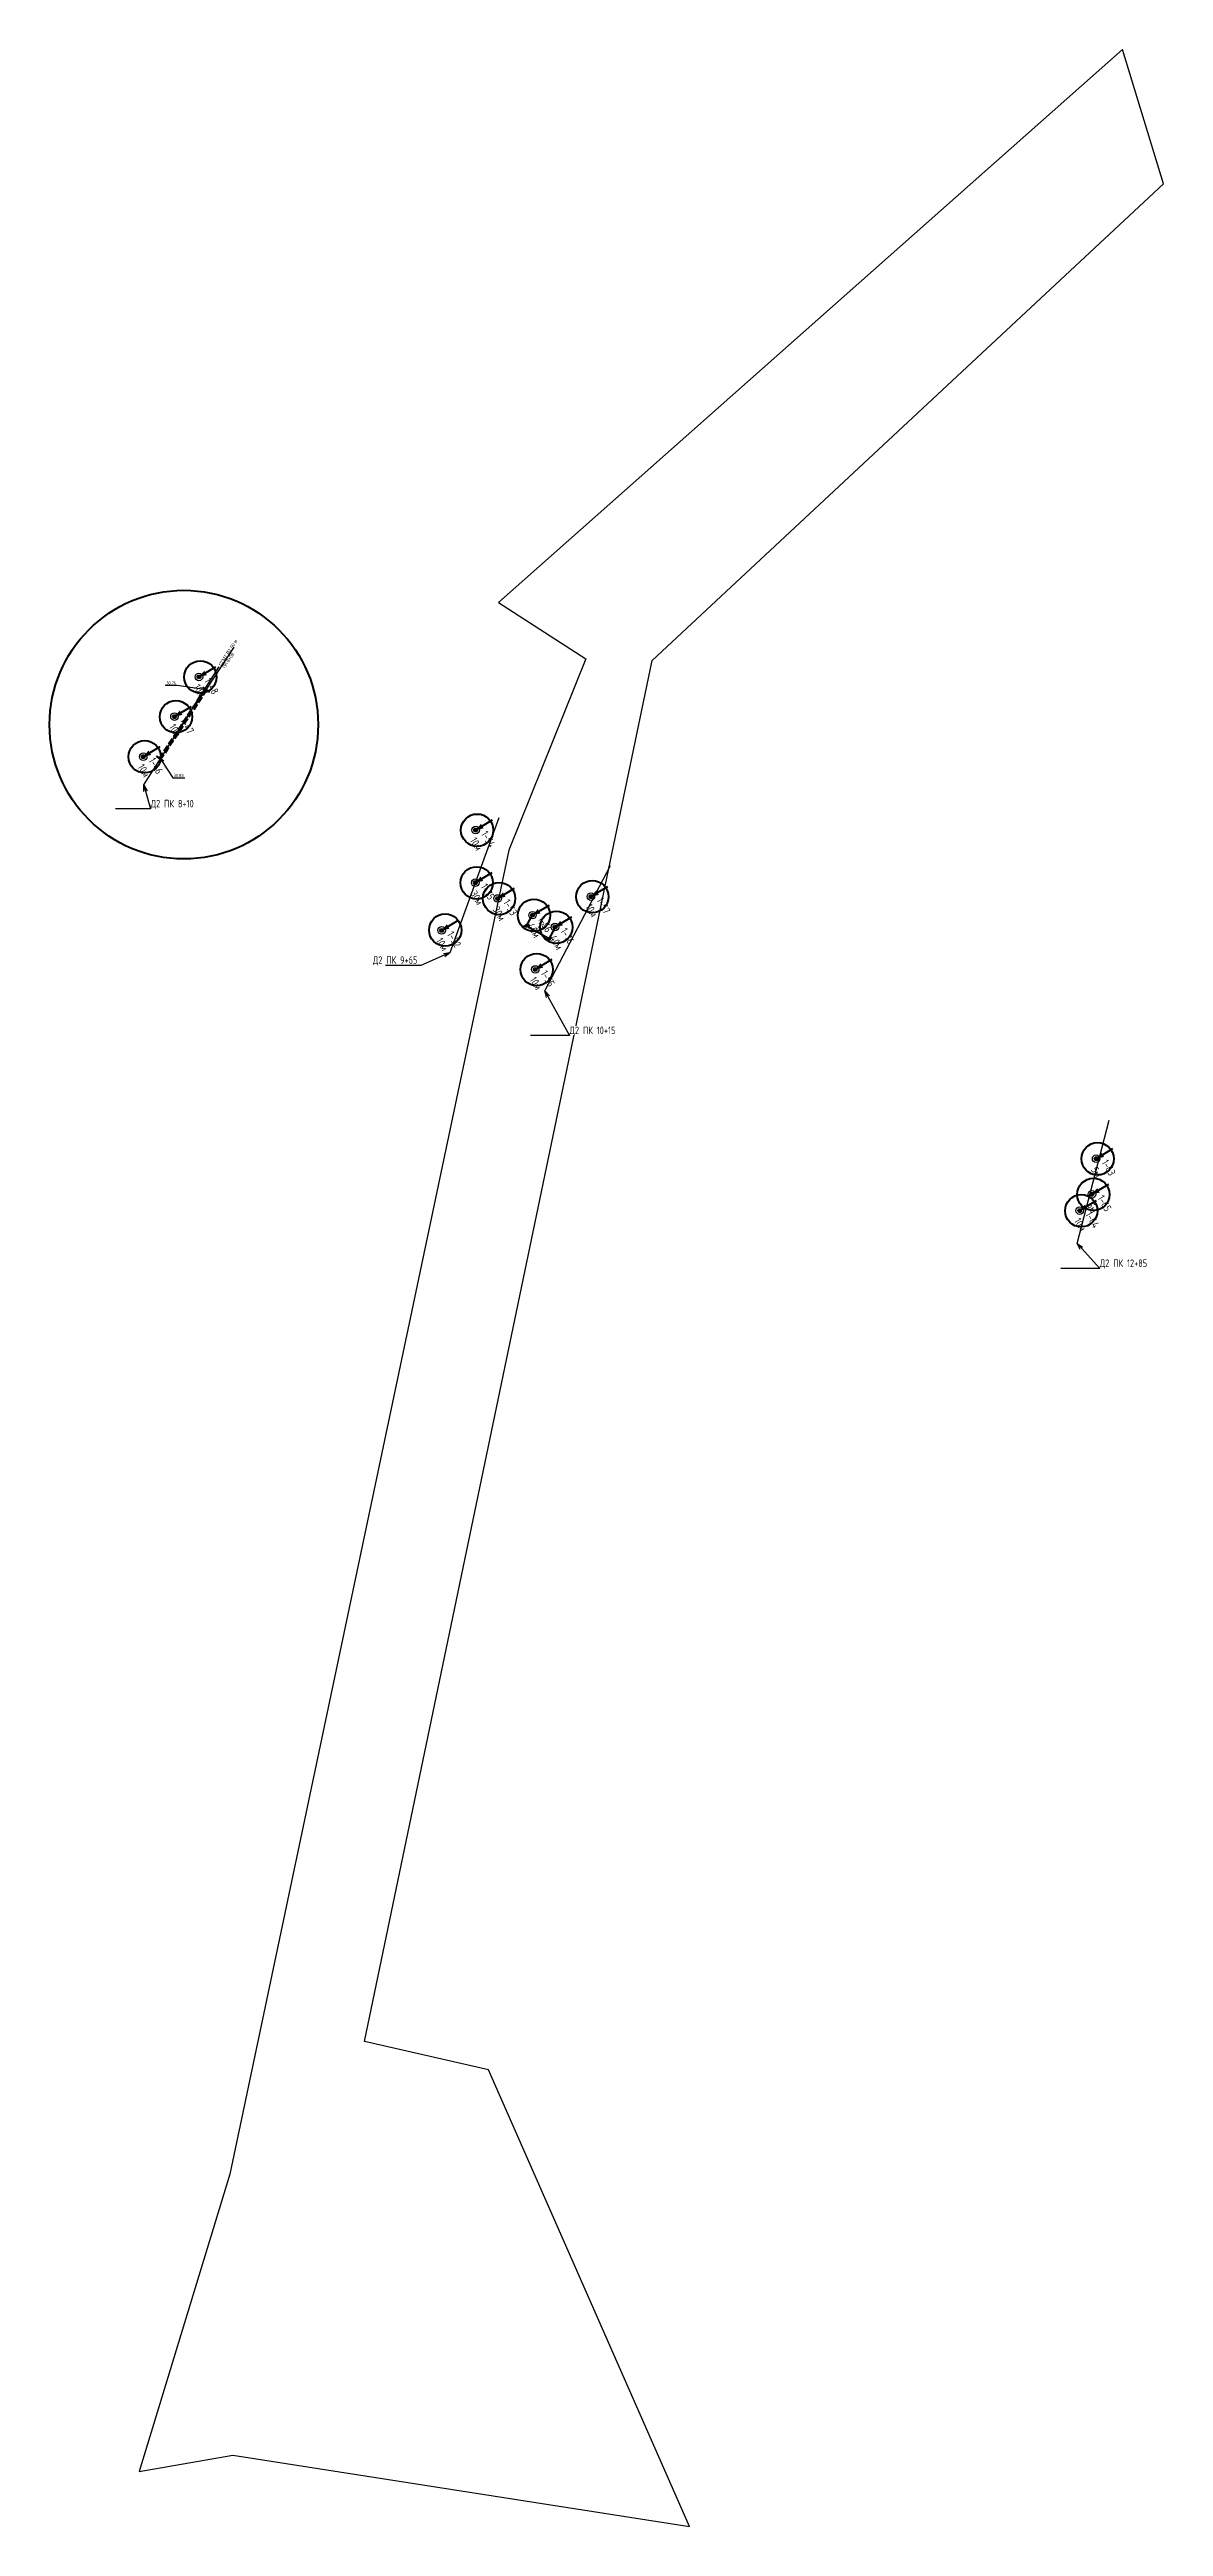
# Model space of a CAD drawing. Header units: metres. Extents: x 1267698 to 1279776, y 339473 to 349577.
# Drawn here: x 1269315 to 1269832, y 342142 to 343291 of the extents above; entities that cross this region are included whole.
import ezdxf
from ezdxf import colors
from ezdxf.entities.mleader import LeaderData, LeaderLine
from ezdxf.enums import TextEntityAlignment as Align
from ezdxf.math import Vec2, Vec3

# ---------------------------------------------------------------- set-up
doc = ezdxf.new("R2010")
doc.units = ezdxf.units.M
doc.header["$PDMODE"] = 1
doc.header["$PDSIZE"] = 100
doc.linetypes.add('Труба', pattern=[4, 3, -1])
doc.linetypes.add('ШтрихпунктирУтолщ', pattern=[12, 8, -2, 0, -2])
doc.layers.get('Defpoints').update_dxf_attribs({"lineweight": 15})
for name, color, linetype, lineweight in [('_ИГЕОЛ поперечники ОХ', 3, 'Continuous', 30), ('_ИГЕОЛ_намеченные скважины_П', 6, 'Continuous', 100), ('Водопропускные Трубы_ОХ_Выноска', 7, 'Continuous', 30), ('ВодопропускныеТрубы_ОХ', 160, 'Труба', 50)]:
    doc.layers.add(name, color=color, linetype=linetype, lineweight=lineweight)
doc.layers.add('_ИГЕОЛ Пробуренные ТСЗ+', color=250, linetype='Continuous', lineweight=100, plot=False)
doc.layers.add('рамки для схемы', color=1, linetype='Continuous', lineweight=80, plot=False)
doc.layers.add('_Скважины', color=5, linetype='Continuous')
doc.layers.add('_Точки опытных наблюдений', color=4, linetype='Continuous')
doc.styles.add('RS', font='romans.shx', dxfattribs={"width": 0.64})
doc.styles.add('TITLE', font='arial.ttf', dxfattribs={"width": 0.8})
doc.styles.add('VNIPISIMPLEXCUR', font='simplex.shx', dxfattribs={"width": 0.8, "oblique": 15})
doc.styles.add('ГОСТ 2.304', font='CS_Gost2304.shx')
doc.dimstyles.new('LIN', dxfattribs={"dimtxt": 3.5, "dimasz": 2, "dimexe": 1, "dimexo": 0, "dimgap": 1, "dimtad": 1, "dimdec": 1, "dimrnd": 1, "dimzin": 9, "dimdsep": 46, "dimtxsty": 'RS', "dimblk1": 'OBLIQUE', "dimblk2": 'OBLIQUE', "dimsah": 1, "dimcen": 2, "dimdle": 1, "dimclrd": 256, "dimclre": 256, "dimclrt": 7, "dimazin": 2, "dimtfac": 2.5, "dimtdec": 1, "dimtmove": 0, "dimatfit": 3, "dimfxl": 1, "dimtolj": 1, "dimtzin": 12, "dimlwd": -1, "dimlwe": -1, "dimarcsym": 0})

# ---------------------------------------------------------------- blocks, each defined once
blk = doc.blocks.new('ИИ25001')
at = {"linetype": 'Continuous', "lineweight": 25}
h = blk.add_hatch(color=0, dxfattribs=at)
edge = h.paths.add_edge_path()
edge.add_arc((0, 0), 0.5, 359.64, 719.64)
at = {"layer": '_Точки опытных наблюдений', "linetype": 'Continuous', "lineweight": 70}
h = blk.add_hatch(color=5, dxfattribs=at)
h.dxf.hatch_style = 1
h.paths.add_polyline_path([(-0.03, 2.04), (-0.71, 2.03), (0, 0)])
h.paths.add_polyline_path([(0.65, 2.05), (-0.03, 2.04), (0, 0)])
at = {"color": 0, "linetype": 'Continuous', "lineweight": 25}
for radius in [1, 0.5]:
    blk.add_circle((0, 0), radius, dxfattribs=at)
at = {"layer": '_Точки опытных наблюдений', "color": 5, "linetype": 'Continuous', "lineweight": 70}
blk.add_line((-0.07, 5.1), (0, 0), dxfattribs=at)
at = {"color": 253, "linetype": 'Continuous', "style": 'VNIPISIMPLEXCUR', "oblique": 15, "width": 0.8, "flags": 1}
for tag, p in [('DATE', (-2.5, -0.8)), ('NOTE2', (-2.5, -5.6)), ('NOTE1', (-2.5, -3.2))]:
    blk.add_attdef(tag, text='', height=1.6, dxfattribs=at).set_placement(p, align=Align.RIGHT)
at = {"layer": '_Скважины', "color": 0, "linetype": 'Continuous', "lineweight": 50, "transparency": 33554687, "style": 'RS', "width": 0.64}
blk.add_attdef('NUMBER_001', (1.02, 0.7), '', height=2, dxfattribs=at)
at = {"layer": '_Скважины', "color": 0, "linetype": 'Continuous', "lineweight": 100, "style": 'VNIPISIMPLEXCUR', "oblique": 15, "width": 0.8}
for tag, p in [('TFS', (19.08, -1)), ('EGWL', (38.32, 0.7)), ('STS', (2, -5.2)), ('FS', (14.22, -2.7)), ('AGWL', (36.59, -2.7))]:
    blk.add_attdef(tag, p, '', height=2, dxfattribs=at)
at = {"layer": '_Скважины', "color": 0, "linetype": 'Continuous', "lineweight": 50, "style": 'RS', "width": 0.64}
blk.add_attdef('HEIGHT_001', (1.02, -2.7), '', height=2, dxfattribs=at)
blk = doc.blocks.new('_Oblique')
at = {"color": 0, "linetype": 'ByBlock', "lineweight": -2}
blk.add_line((-0.5, -0.5), (0.5, 0.5), dxfattribs=at)
blk = doc.blocks.new('*D36')
at = {"layer": 'Defpoints', "color": 0, "lineweight": 50, "transparency": 16777216}
for p in [(1269539, 342889.7), (1269549.5, 342883.8), (1269546.8, 342879)]:
    blk.add_point(p, dxfattribs=at)
at = {"layer": 'рамки для схемы', "transparency": 16777216}
for p, q in [((1269535.5, 342885.3), (1269547.7, 342878.5)), ((1269539, 342889.7), (1269535.8, 342884)), ((1269549.5, 342883.8), (1269546.4, 342878.1))]:
    blk.add_line(p, q, dxfattribs=at)
at = {"layer": 'рамки для схемы', "transparency": 16777216, "xscale": 2, "yscale": 2, "zscale": 2}
for p, rotation in [((1269536.3, 342884.9), 150.7813885031709), ((1269546.8, 342879), 330.7813885031709)]:
    blk.add_blockref('_Oblique', p, dxfattribs=dict(at, rotation=rotation))
at = {"layer": 'рамки для схемы', "color": 7, "lineweight": 50, "transparency": 16777216, "insert": (1269542.9, 342884.3), "char_height": 3.5, "attachment_point": 5, "rotation": 330.7814, "style": 'RS'}
blk.add_mtext('\\A1;12', dxfattribs=at)
blk = doc.blocks.new('_Open30')
at = {"color": 0, "linetype": 'ByBlock', "lineweight": -2}
for p, q in [((-1, 0.267949), (0, 0)), ((0, 0), (-1, -0.267949)), ((0, 0), (-1, 0))]:
    blk.add_line(p, q, dxfattribs=at)
blk = doc.blocks.new('*U92')
at = {"linetype": 'Труба'}
blk.add_lwpolyline([(-35.5, -2), (-35.5, -0.5), (-35.5, 0.5), (-35.5, 2), (-35.5, 0.5), (3, 0.5), (3, 2), (3, 0.5), (3, -0.5), (3, -2), (3, -0.5), (-35.5, -0.5)], dxfattribs=at)
at = {"color": 7, "linetype": 'ШтрихпунктирУтолщ', "lineweight": 9}
blk.add_lwpolyline([(-35.5, 0), (3, 0)], dxfattribs=at)
blk = doc.blocks.new('_None')
blk = doc.blocks.new('выноска')
at = {"ltscale": 100}
for p, q in [((0.5, -0.5), (-0.5, 0.5)), ((-0.5, -0.5), (0.5, 0.5))]:
    blk.add_line(p, q, dxfattribs=at)
blk = doc.blocks.new('2024-01-13-трубы')
at = {"layer": 'ВодопропускныеТрубы_ОХ', "rotation": 236.3684262190309}
blk.add_blockref('*U92', (1269368, 342964.8), dxfattribs=at)
ml = blk.add_multileader_mtext('Standard')
ml.set_content('30.88', color=256, style='ГОСТ 2.304')
ml.set_leader_properties()
ml.set_arrow_properties(name='выноска')
ml.build(insert=Vec2(0, 0))
ml.multileader.update_dxf_attribs({"text_left_attachment_type": 5, "text_right_attachment_type": 5, "dogleg_length": 0.36, "arrow_head_size": 1})
ctx = ml.context
ctx.base_point, ctx.char_height, ctx.arrow_head_size, ctx.landing_gap_size, ctx.plane_origin = Vec3(1269372.6, 342954.4), 1.5, 1, 0.1, Vec3(-2.7, -4.1)
ctx.left_attachment, ctx.right_attachment = 5, 5
notes = []
notes.append((ctx, [(0, (1, 1, 0), (1269372.3, 342953.5), (1, 0), 0.36, [(0, [(1269366.4, 342962.3)], 0, [])])]))
ctx.mtext.insert = Vec3(1269372.7, 342955.3)
for ctx, leaders in notes:
    for number, flags, end, landing, length, lines in leaders:
        leader = LeaderData()
        leader.index, (leader.has_last_leader_line, leader.has_dogleg_vector, leader.attachment_direction) = number, flags
        leader.last_leader_point, leader.dogleg_vector, leader.dogleg_length = Vec3(end), Vec3(landing), length
        for number, points, colour, breaks in lines:
            line = LeaderLine()
            line.index, line.vertices, line.color, line.breaks = number, Vec3.list(points), colors.encode_raw_color(colour), breaks
            leader.lines.append(line)
        ctx.leaders.append(leader)
at = {"layer": 'Водопропускные Трубы_ОХ_Выноска'}
ml = blk.add_multileader_mtext('Standard', dxfattribs=at)
ml.set_content('СГМТ %%c1.50 м\\PПК 8+08', color=256, style='TITLE')
ml.set_leader_properties()
ml.set_arrow_properties(name='NONE')
ml.build(insert=Vec2(0, 0))
ml.multileader.update_dxf_attribs({"has_dogleg": 0, "text_left_attachment_type": 6, "text_right_attachment_type": 5, "dogleg_length": 0.36, "arrow_head_size": 0})
ctx = ml.context
ctx.base_point, ctx.char_height, ctx.arrow_head_size, ctx.landing_gap_size, ctx.plane_origin, ctx.plane_x_axis, ctx.plane_y_axis = Vec3(1269394.9, 343005.1), 1.5, 0, 0, Vec3(1269374.7, 343036.1), Vec3(0.553075, 0.833131), Vec3(-0.833131, 0.553075)
ctx.left_attachment, ctx.right_attachment = 6, 5
notes = []
notes.append((ctx, [(0, (1, 1, 0), (1269394.7, 343004.8), (0.553075, 0.833131), 0.36, [(0, [(1269387.7, 342994.3)], 0, [])])]))
ctx.mtext.insert, ctx.mtext.text_direction, ctx.mtext.rotation, ctx.mtext.line_spacing_factor, ctx.mtext.flow_direction = Vec3(1269393.4, 343006.1), Vec3(0.553075, 0.833131), 0.984745, 0.85, 5
ctx.mtext.has_bg_fill, ctx.mtext.bg_color, ctx.mtext.bg_scale_factor, ctx.mtext.bg_transparency, ctx.mtext.use_window_bg_color = 1, -1027028792, 1.5, 0, 1
for ctx, leaders in notes:
    for number, flags, end, landing, length, lines in leaders:
        leader = LeaderData()
        leader.index, (leader.has_last_leader_line, leader.has_dogleg_vector, leader.attachment_direction) = number, flags
        leader.last_leader_point, leader.dogleg_vector, leader.dogleg_length = Vec3(end), Vec3(landing), length
        for number, points, colour, breaks in lines:
            line = LeaderLine()
            line.index, line.vertices, line.color, line.breaks = number, Vec3.list(points), colors.encode_raw_color(colour), breaks
            leader.lines.append(line)
        ctx.leaders.append(leader)
at = {"color": 5, "lineweight": 200}
blk.add_circle((1269377.4, 342978.1), 62.3, dxfattribs=at)
ml = blk.add_multileader_mtext('Standard')
ml.set_content('30.76', color=256, style='ГОСТ 2.304')
ml.set_leader_properties()
ml.set_arrow_properties(name='выноска')
ml.build(insert=Vec2(0, 0))
ml.multileader.update_dxf_attribs({"text_left_attachment_type": 5, "text_right_attachment_type": 5, "dogleg_length": 0.36, "arrow_head_size": 1})
ctx = ml.context
ctx.base_point, ctx.char_height, ctx.arrow_head_size, ctx.landing_gap_size, ctx.plane_origin, ctx.plane_x_axis, ctx.plane_y_axis = Vec3(1269369.2, 342997.2), 1.5, 1, 0.1, Vec3(298.2, -1120.8), Vec3(1, 0.000879), Vec3(-0.000879, 1)
ctx.left_attachment, ctx.right_attachment, ctx.text_align_type = 5, 5, 2
notes = []
notes.append((ctx, [(0, (1, 1, 0), (1269374.3, 342996.3), (-1, -0.000879), 0.36, [(0, [(1269387.7, 342994.3)], 0, [])])]))
ctx.mtext.insert, ctx.mtext.text_direction, ctx.mtext.rotation, ctx.mtext.alignment = Vec3(1269373.8, 342998.2), Vec3(1, 0.000879), 0.000879, 3
for ctx, leaders in notes:
    for number, flags, end, landing, length, lines in leaders:
        leader = LeaderData()
        leader.index, (leader.has_last_leader_line, leader.has_dogleg_vector, leader.attachment_direction) = number, flags
        leader.last_leader_point, leader.dogleg_vector, leader.dogleg_length = Vec3(end), Vec3(landing), length
        for number, points, colour, breaks in lines:
            line = LeaderLine()
            line.index, line.vertices, line.color, line.breaks = number, Vec3.list(points), colors.encode_raw_color(colour), breaks
            leader.lines.append(line)
        ctx.leaders.append(leader)

msp = doc.modelspace()

# ---------------------------------------------------------------- linework, layer by layer
at = {"layer": '_ИГЕОЛ Пробуренные ТСЗ+'}
for centre in [(1269385.08, 343000.2), (1269373.73, 342981.76), (1269513.44, 342929.16), (1269513.24, 342904.73), (1269566.88, 342898.29), (1269523.66, 342897.43), (1269539.8, 342889.68), (1269550.21, 342884.14), (1269801.24, 342776.73), (1269799.3, 342760.22), (1269793.65, 342752.64)]:
    msp.add_circle(centre, 7.5, dxfattribs=at)
at = {"layer": '_ИГЕОЛ_намеченные скважины_П', "color": 1, "lineweight": 30}
msp.add_lwpolyline([(1269461.16, 342367.38), (1269594.61, 343007.82), (1269831.8, 343228.94), (1269812.86, 343291.22), (1269523.37, 343034.77), (1269563.93, 343008.6), (1269528.12, 342919.92), (1269398.7, 342305.79), (1269356.62, 342167.96), (1269400.14, 342175.51), (1269612, 342142.42), (1269518.7, 342354.26), (1269461.16, 342367.38)], dxfattribs=at)

# ---------------------------------------------------------------- block references
at = {"layer": '_Скважины'}
ref = msp.add_blockref('ИИ25001', (1269384.4, 343000.25), dxfattribs=dict(at, xscale=1.75, yscale=1.75, zscale=2, rotation=299.9999999999999))
ref.add_attrib('NUMBER_001', '1-48', (1269386.81, 342998.53), dxfattribs={"color": 0, "linetype": 'Continuous', "lineweight": 50, "transparency": 33554687, "height": 3.5, "rotation": 300, "style": 'RS', "width": 0.8})
ref.add_attrib('HEIGHT_001', '10м', (1269381.66, 342995.55), dxfattribs={"color": 0, "linetype": 'Continuous', "lineweight": 50, "height": 3.5, "rotation": 300, "style": 'RS', "width": 0.8})
ref = msp.add_blockref('ИИ25001', (1269373.05, 342981.81), dxfattribs=dict(at, xscale=1.75, yscale=1.75, zscale=2, rotation=299.9999999999999))
ref.add_attrib('NUMBER_001', '1-47', (1269375.47, 342980.09), dxfattribs={"color": 0, "linetype": 'Continuous', "lineweight": 50, "transparency": 33554687, "height": 3.5, "rotation": 300, "style": 'RS', "width": 0.8})
ref.add_attrib('HEIGHT_001', '10м', (1269370.31, 342977.11), dxfattribs={"color": 0, "linetype": 'Continuous', "lineweight": 50, "height": 3.5, "rotation": 300, "style": 'RS', "width": 0.8})
ref = msp.add_blockref('ИИ25001', (1269512.76, 342929.22), dxfattribs=dict(at, xscale=1.75, yscale=1.75, zscale=2, rotation=299.9999999999999))
ref.add_attrib('NUMBER_001', '1-54', (1269515.18, 342927.49), dxfattribs={"color": 0, "linetype": 'Continuous', "lineweight": 50, "transparency": 33554687, "height": 3.5, "rotation": 300, "style": 'RS', "width": 0.8})
ref.add_attrib('HEIGHT_001', '10м', (1269510.02, 342924.51), dxfattribs={"color": 0, "linetype": 'Continuous', "lineweight": 50, "height": 3.5, "rotation": 300, "style": 'RS', "width": 0.8})
ref = msp.add_blockref('ИИ25001', (1269512.59, 342904.79), dxfattribs=dict(at, xscale=1.75, yscale=1.75, zscale=2, rotation=299.9999999999999))
ref.add_attrib('NUMBER_001', '1-75', (1269515, 342903.07), dxfattribs={"color": 0, "linetype": 'Continuous', "lineweight": 50, "transparency": 33554687, "height": 3.5, "rotation": 300, "style": 'RS', "width": 0.8})
ref.add_attrib('HEIGHT_001', '30м', (1269510.05, 342899.75), dxfattribs={"color": 0, "linetype": 'Continuous', "lineweight": 50, "height": 3.5, "rotation": 300, "style": 'RS', "width": 0.8})
ref = msp.add_blockref('ИИ25001', (1269522.98, 342897.49), dxfattribs=dict(at, xscale=1.75, yscale=1.75, zscale=2, rotation=299.9999999999999))
ref.add_attrib('NUMBER_001', '1-53', (1269525.39, 342895.76), dxfattribs={"color": 0, "linetype": 'Continuous', "lineweight": 50, "transparency": 33554687, "height": 3.5, "rotation": 300, "style": 'RS', "width": 0.8})
ref.add_attrib('HEIGHT_001', '30м', (1269520.44, 342892.44), dxfattribs={"color": 0, "linetype": 'Continuous', "lineweight": 50, "height": 3.5, "rotation": 300, "style": 'RS', "width": 0.8})
ref = msp.add_blockref('ИИ25001', (1269539.13, 342889.73), dxfattribs=dict(at, xscale=1.75, yscale=1.75, zscale=2, rotation=299.9999999999999))
ref.add_attrib('NUMBER_001', '1-56', (1269541.54, 342888.01), dxfattribs={"color": 0, "linetype": 'Continuous', "lineweight": 50, "transparency": 33554687, "height": 3.5, "rotation": 300, "style": 'RS', "width": 0.8})
ref.add_attrib('HEIGHT_001', '40м', (1269536.58, 342884.69), dxfattribs={"color": 0, "linetype": 'Continuous', "lineweight": 50, "height": 3.5, "rotation": 300, "style": 'RS', "width": 0.8})
ref = msp.add_blockref('ИИ25001', (1269566.21, 342898.34), dxfattribs=dict(at, xscale=1.75, yscale=1.75, zscale=2, rotation=299.9999999999999))
ref.add_attrib('NUMBER_001', '1-57', (1269568.62, 342896.61), dxfattribs={"color": 0, "linetype": 'Continuous', "lineweight": 50, "transparency": 33554687, "height": 3.5, "rotation": 300, "style": 'RS', "width": 0.8})
ref.add_attrib('HEIGHT_001', '10м', (1269563.46, 342893.64), dxfattribs={"color": 0, "linetype": 'Continuous', "lineweight": 50, "height": 3.5, "rotation": 300, "style": 'RS', "width": 0.8})
ref = msp.add_blockref('ИИ25001', (1269549.54, 342884.2), dxfattribs=dict(at, xscale=1.75, yscale=1.75, zscale=2, rotation=299.9999999999999))
ref.add_attrib('NUMBER_001', '1-76', (1269551.95, 342882.47), dxfattribs={"color": 0, "linetype": 'Continuous', "lineweight": 50, "transparency": 33554687, "height": 3.5, "rotation": 300, "style": 'RS', "width": 0.8})
ref.add_attrib('HEIGHT_001', '40м', (1269547, 342879.15), dxfattribs={"color": 0, "linetype": 'Continuous', "lineweight": 50, "height": 3.5, "rotation": 300, "style": 'RS', "width": 0.8})
ref = msp.add_blockref('ИИ25001', (1269800.56, 342776.78), dxfattribs=dict(at, xscale=1.75, yscale=1.75, zscale=2, rotation=299.9999999999999))
ref.add_attrib('NUMBER_001', '1-63', (1269802.97, 342775.06), dxfattribs={"color": 0, "linetype": 'Continuous', "lineweight": 50, "transparency": 33554687, "height": 3.5, "rotation": 300, "style": 'RS', "width": 0.8})
ref.add_attrib('HEIGHT_001', '5м', (1269798.02, 342771.73), dxfattribs={"color": 0, "linetype": 'Continuous', "lineweight": 50, "height": 3.5, "rotation": 300, "style": 'RS', "width": 0.8})
ref = msp.add_blockref('ИИ25001', (1269798.62, 342760.28), dxfattribs=dict(at, xscale=1.75, yscale=1.75, zscale=2, rotation=299.9999999999999))
ref.add_attrib('NUMBER_001', '1-65', (1269801.03, 342758.55), dxfattribs={"color": 0, "linetype": 'Continuous', "lineweight": 50, "transparency": 33554687, "height": 3.5, "rotation": 300, "style": 'RS', "width": 0.8})
ref.add_attrib('HEIGHT_001', '5м', (1269796.08, 342755.23), dxfattribs={"color": 0, "linetype": 'Continuous', "lineweight": 50, "height": 3.5, "rotation": 300, "style": 'RS', "width": 0.8})

# ---------------------------------------------------------------- dimensions: what is measured, and where the dimension line sits
at = {"layer": 'рамки для схемы', "lineweight": 50}
dim = msp.add_aligned_dim(p1=(1269539.03, 342889.68), p2=(1269549.54, 342883.8), distance=-5.53, dimstyle='LIN', dxfattribs=at)
dim.commit()
dim.dimension.update_dxf_attribs({"geometry": '*D36', "text_midpoint": (1269542.93, 342884.32)})

# ---------------------------------------------------------------- next in the draw order: leaders
at = {"layer": '_ИГЕОЛ поперечники ОХ'}
ml = msp.add_multileader_mtext('Standard', dxfattribs=at)
ml.set_content('Д2 ПК 8+10', color=256, style='RS')
ml.set_leader_properties(color=256, linetype='Continuous', lineweight=-1)
ml.set_arrow_properties(name='OPEN30')
ml.build(insert=Vec2(0, 0))
ml.multileader.update_dxf_attribs({"has_dogleg": 0, "text_left_attachment_type": 6, "text_right_attachment_type": 6, "dogleg_length": 0, "arrow_head_size": 3})
ctx = ml.context
ctx.base_point, ctx.char_height, ctx.arrow_head_size, ctx.landing_gap_size, ctx.plane_origin, ctx.plane_x_axis, ctx.plane_y_axis = Vec3(1269362, 342939.02, 137.54), 3.5, 3, 0, Vec3(1268636.7, 342574.85, 137.54), Vec3(-0.5236274, -0.8519474), Vec3(0.8519474, -0.5236274)
ctx.left_attachment, ctx.right_attachment = 6, 6
notes = []
notes.append((ctx, [(0, (1, 1, 0), (1269362, 342939.02, 137.54), (1, 0), 0, [(0, [(1269358.82, 342950.14, 137.54)], 0, [])])]))
ctx.mtext.insert = Vec3(1269362, 342943.22, 137.54)
ctx.mtext.has_bg_fill, ctx.mtext.bg_color, ctx.mtext.bg_scale_factor, ctx.mtext.bg_transparency, ctx.mtext.use_window_bg_color = 1, -1023410175, 1.1, 0, 1
ml = msp.add_multileader_mtext('Standard', dxfattribs=at)
ml.set_content('Д2 ПК 9+65', color=256, style='RS')
ml.set_leader_properties(color=256, linetype='Continuous', lineweight=-1)
ml.set_arrow_properties(name='OPEN30')
ml.build(insert=Vec2(0, 0))
ml.multileader.update_dxf_attribs({"has_dogleg": 0, "text_left_attachment_type": 6, "text_right_attachment_type": 6, "dogleg_length": 0, "arrow_head_size": 3})
ctx = ml.context
ctx.base_point, ctx.char_height, ctx.arrow_head_size, ctx.landing_gap_size, ctx.plane_origin, ctx.plane_x_axis, ctx.plane_y_axis = Vec3(1269459.5, 342866.47, 137.54), 3.5, 3, 0, Vec3(1268879.73, 342356.29, 137.54), Vec3(-0.3266063, -0.9451605), Vec3(0.9451605, -0.3266063)
ctx.left_attachment, ctx.right_attachment = 6, 6
notes.append((ctx, [(0, (1, 1, 0), (1269487.36, 342866.47, 137.54), (-1, 0), 0, [(0, [(1269500.95, 342872.4, 137.54)], 0, [])])]))
ctx.mtext.insert = Vec3(1269465.07, 342870.67, 137.54)
ctx.mtext.has_bg_fill, ctx.mtext.bg_color, ctx.mtext.bg_scale_factor, ctx.mtext.bg_transparency, ctx.mtext.use_window_bg_color = 1, -1023410175, 1.1, 0, 1
ml = msp.add_multileader_mtext('Standard', dxfattribs=at)
ml.set_content('Д2 ПК 10+15', color=256, style='RS')
ml.set_leader_properties(color=256, linetype='Continuous', lineweight=-1)
ml.set_arrow_properties(name='OPEN30')
ml.build(insert=Vec2(0, 0))
ml.multileader.update_dxf_attribs({"has_dogleg": 0, "text_left_attachment_type": 6, "text_right_attachment_type": 6, "dogleg_length": 0, "arrow_head_size": 3})
ctx = ml.context
ctx.base_point, ctx.char_height, ctx.arrow_head_size, ctx.landing_gap_size, ctx.plane_origin, ctx.plane_x_axis, ctx.plane_y_axis = Vec3(1269556.28, 342833.86, 137.54), 3.5, 3, 0, Vec3(1268859.45, 342425.97, 137.54), Vec3(-0.4507466, -0.892652), Vec3(0.892652, -0.4507466)
ctx.left_attachment, ctx.right_attachment = 6, 6
notes.append((ctx, [(0, (1, 1, 0), (1269556.28, 342833.86, 137.54), (1, 0), 0, [(0, [(1269544.83, 342854.59, 137.54)], 0, [])])]))
ctx.mtext.insert = Vec3(1269556.28, 342838.06, 137.54)
ctx.mtext.has_bg_fill, ctx.mtext.bg_color, ctx.mtext.bg_scale_factor, ctx.mtext.bg_transparency, ctx.mtext.use_window_bg_color = 1, -1023410175, 1.1, 0, 1
ml = msp.add_multileader_mtext('Standard', dxfattribs=at)
ml.set_content('Д2 ПК 12+85', color=256, style='RS')
ml.set_leader_properties(color=256, linetype='Continuous', lineweight=-1)
ml.set_arrow_properties(name='OPEN30')
ml.build(insert=Vec2(0, 0))
ml.multileader.update_dxf_attribs({"has_dogleg": 0, "text_left_attachment_type": 6, "text_right_attachment_type": 6, "dogleg_length": 0, "arrow_head_size": 3})
ctx = ml.context
ctx.base_point, ctx.char_height, ctx.arrow_head_size, ctx.landing_gap_size, ctx.plane_origin, ctx.plane_x_axis, ctx.plane_y_axis = Vec3(1269802.25, 342725.87, 137.54), 3.5, 3, 0, Vec3(1269224.4, 342179.92, 137.54), Vec3(-0.2378906, -0.9712919), Vec3(0.9712919, -0.2378906)
ctx.left_attachment, ctx.right_attachment = 6, 6
notes.append((ctx, [(0, (1, 1, 0), (1269802.25, 342725.87, 137.54), (1, 0), 0, [(0, [(1269791.7, 342737.48, 137.54)], 0, [])])]))
ctx.mtext.insert = Vec3(1269802.25, 342730.07, 137.54)
ctx.mtext.has_bg_fill, ctx.mtext.bg_color, ctx.mtext.bg_scale_factor, ctx.mtext.bg_transparency, ctx.mtext.use_window_bg_color = 1, -1023410175, 1.1, 0, 1
for ctx, leaders in notes:
    for number, flags, end, landing, length, lines in leaders:
        leader = LeaderData()
        leader.index, (leader.has_last_leader_line, leader.has_dogleg_vector, leader.attachment_direction) = number, flags
        leader.last_leader_point, leader.dogleg_vector, leader.dogleg_length = Vec3(end), Vec3(landing), length
        for number, points, colour, breaks in lines:
            line = LeaderLine()
            line.index, line.vertices, line.color, line.breaks = number, Vec3.list(points), colors.encode_raw_color(colour), breaks
            leader.lines.append(line)
        ctx.leaders.append(leader)

# ---------------------------------------------------------------- next in the draw order: linework, layer by layer
at = {"layer": '_ИГЕОЛ поперечники ОХ', "elevation": -249.02}
for points in [[(1269358.82, 342950.14), (1269397.9, 343011.6)], [(1269500.95, 342872.4), (1269523.65, 342935)], [(1269544.83, 342854.59), (1269575.29, 342912.71)], [(1269791.7, 342737.48), (1269806.62, 342794.63)]]:
    msp.add_lwpolyline(points, dxfattribs=at)
at = {"layer": '_ИГЕОЛ Пробуренные ТСЗ+'}
for centre in [(1269359.22, 342963.18), (1269498.62, 342882.84), (1269541.06, 342864.5)]:
    msp.add_circle(centre, 7.5, dxfattribs=at)

# ---------------------------------------------------------------- next in the draw order: block references
at = {"layer": '_Скважины'}
ref = msp.add_blockref('ИИ25001', (1269358.55, 342963.23), dxfattribs=dict(at, xscale=1.75, yscale=1.75, zscale=2, rotation=299.9999999999999))
ref.add_attrib('NUMBER_001', '1-46', (1269360.96, 342961.5), dxfattribs={"color": 0, "linetype": 'Continuous', "lineweight": 50, "transparency": 33554687, "height": 3.5, "rotation": 300, "style": 'RS', "width": 0.8})
ref.add_attrib('HEIGHT_001', '10м', (1269355.8, 342958.53), dxfattribs={"color": 0, "linetype": 'Continuous', "lineweight": 50, "height": 3.5, "rotation": 300, "style": 'RS', "width": 0.8})
ref = msp.add_blockref('ИИ25001', (1269496.96, 342882.67), dxfattribs=dict(at, xscale=1.75, yscale=1.75, zscale=2, rotation=299.9999999999999))
ref.add_attrib('NUMBER_001', '1-52', (1269499.37, 342880.94), dxfattribs={"color": 0, "linetype": 'Continuous', "lineweight": 50, "transparency": 33554687, "height": 3.5, "rotation": 300, "style": 'RS', "width": 0.8})
ref.add_attrib('HEIGHT_001', '10м', (1269494.22, 342877.97), dxfattribs={"color": 0, "linetype": 'Continuous', "lineweight": 50, "height": 3.5, "rotation": 300, "style": 'RS', "width": 0.8})
ref = msp.add_blockref('ИИ25001', (1269540.39, 342864.56), dxfattribs=dict(at, xscale=1.75, yscale=1.75, zscale=2, rotation=299.9999999999999))
ref.add_attrib('NUMBER_001', '1-55', (1269542.8, 342862.83), dxfattribs={"color": 0, "linetype": 'Continuous', "lineweight": 50, "transparency": 33554687, "height": 3.5, "rotation": 300, "style": 'RS', "width": 0.8})
ref.add_attrib('HEIGHT_001', '10м', (1269537.65, 342859.86), dxfattribs={"color": 0, "linetype": 'Continuous', "lineweight": 50, "height": 3.5, "rotation": 300, "style": 'RS', "width": 0.8})
ref = msp.add_blockref('ИИ25001', (1269792.98, 342752.69), dxfattribs=dict(at, xscale=1.75, yscale=1.75, zscale=2, rotation=299.9999999999999))
ref.add_attrib('NUMBER_001', '1-64', (1269795.39, 342750.96), dxfattribs={"color": 0, "linetype": 'Continuous', "lineweight": 50, "transparency": 33554687, "height": 3.5, "rotation": 300, "style": 'RS', "width": 0.8})
ref.add_attrib('HEIGHT_001', '10м', (1269790.23, 342747.99), dxfattribs={"color": 0, "linetype": 'Continuous', "lineweight": 50, "height": 3.5, "rotation": 300, "style": 'RS', "width": 0.8})

# ---------------------------------------------------------------- next in the draw order: block references
msp.add_blockref('2024-01-13-трубы', (0, 0))

doc.saveas('drawing.dxf')
